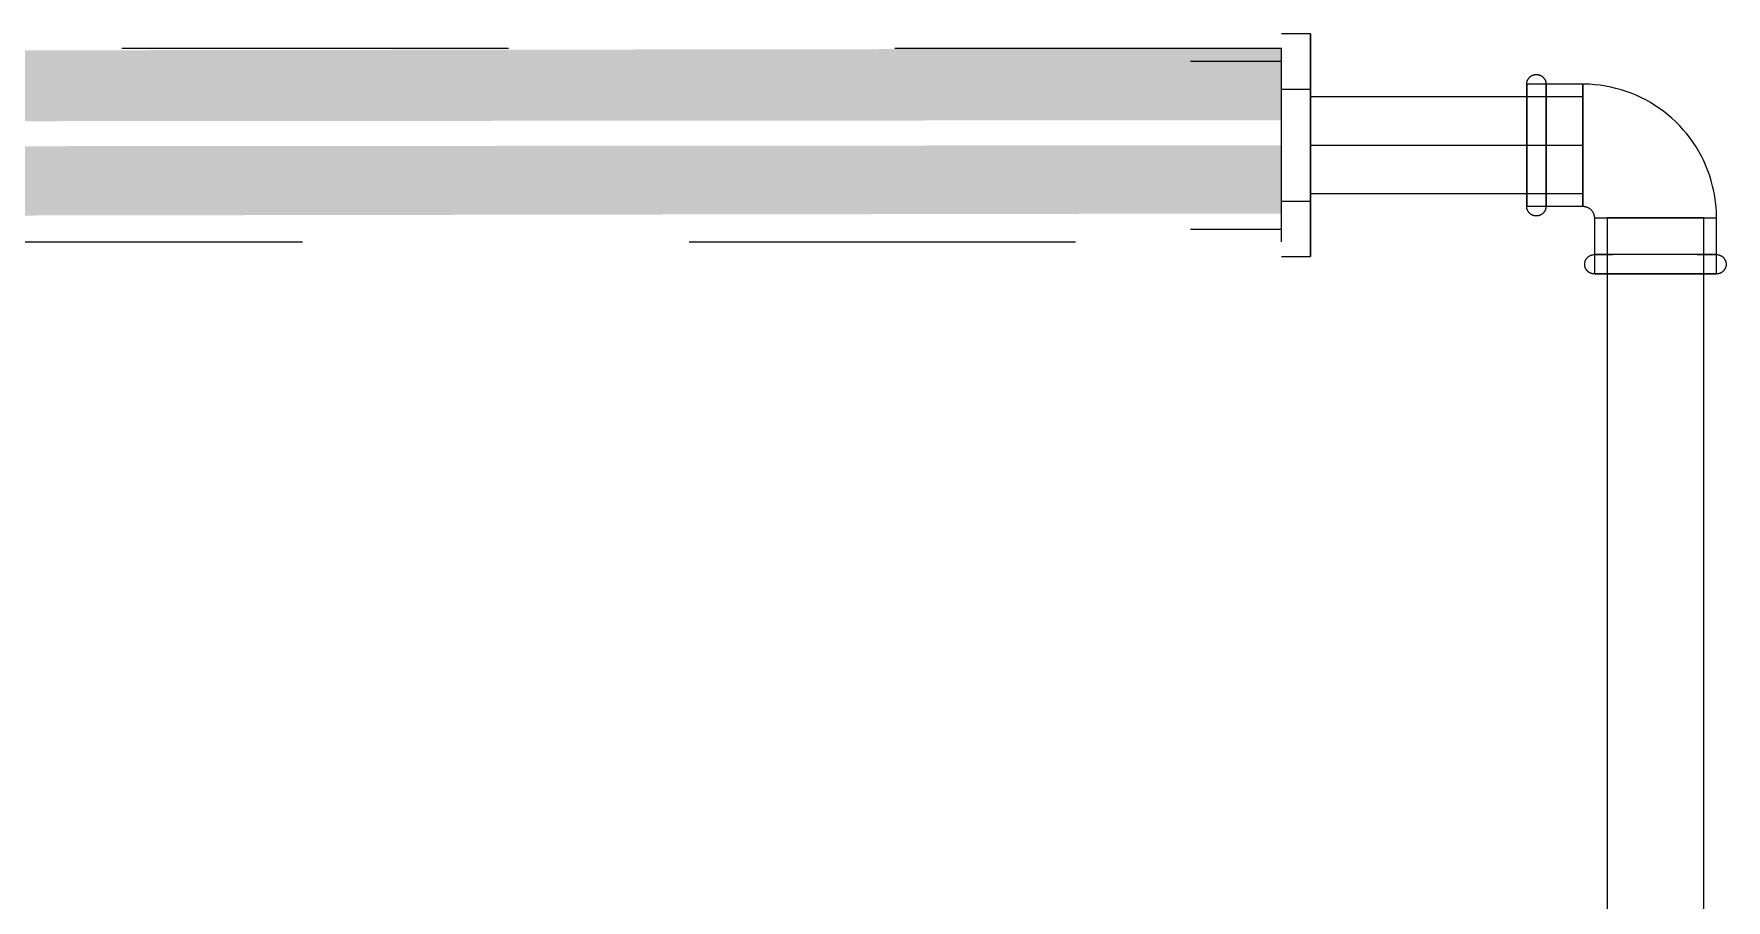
# Model space of a CAD drawing. Header units: metres. Extents: x 5 to 242, y -3 to 162.
# Drawn here: x 153.3224 to 153.7602, y 117.5688 to 117.793 of the extents above; entities that cross this region are included whole.
import ezdxf

# ---------------------------------------------------------------- set-up
doc = ezdxf.new("R2010")
doc.units = ezdxf.units.M
doc.linetypes.add('Aligning Line', pattern=[0.012, 0.006, -0.006])
doc.layers.add('P-PIPE', color=7, linetype='Continuous', lineweight=5)
doc.layers.add('P-PIPE-CNTR', color=7, linetype='Continuous', lineweight=5)

# ---------------------------------------------------------------- blocks, each defined once
blk = doc.blocks.new('AÇO_Cotovelo 90 45 - AÇO_Cotovelo 90 45-V69-TÉRREO 1_20')
at = {"layer": 'P-PIPE'}
for p, q in [((-0.0158, 0.0333), (-0.0158, 0.0188)), ((0.0158, 0.0333), (-0.0158, 0.0333)), ((0.0158, 0.0333), (-0.0158, 0.0333)), ((-0.01205, 0.0333), (0.01205, 0.0333)), ((-0.01205, 0.0333), (0.01205, 0.0333)), ((0.0158, 0.0188), (0.0158, 0.0333)), ((-0.0158, 0.0188), (0.0158, 0.0188)), ((-0.0158, 0.0188), (0.0158, 0.0188)), ((0.0158, 0.0188), (-0.0158, 0.0188)), ((0.0158, 0.0188), (-0.0158, 0.0188)), ((-0.01205, 0.0188), (0.01205, 0.0188)), ((-0.01205, 0.0188), (0.01205, 0.0188)), ((0, 0.0188), (0.01205, 0.0188)), ((-0.0188, 0.0158), (-0.0333, 0.0158)), ((-0.0333, 0.01117), (-0.0333, 0.0158)), ((-0.0333, -0.0158), (-0.0333, 0.0158)), ((-0.0188, 0.0158), (-0.0188, 0.01117)), ((-0.0188, 0.0158), (-0.0188, -0.0158)), ((-0.0188, 0.0158), (-0.0188, -0.0158)), ((-0.0188, 0.0158), (-0.0188, 0.01117)), ((-0.0333, -0.0158), (-0.0333, -0.01117)), ((-0.0188, -0.01117), (-0.0188, -0.0158)), ((-0.0188, -0.01117), (-0.0188, -0.0158)), ((-0.0333, -0.0158), (-0.0188, -0.0158))]:
    blk.add_line(p, q, dxfattribs=at)
at = {"layer": 'P-PIPE', "flags": 128}
for points in [[(-0.0183, 0.0308), (-0.0183, 0.0309), (-0.01829, 0.031), (-0.01828, 0.0311), (-0.01827, 0.0312), (-0.01825, 0.0313), (-0.01823, 0.03139), (-0.0182, 0.03149), (-0.01817, 0.03159), (-0.01814, 0.03168), (-0.0181, 0.03177), (-0.01806, 0.03186), (-0.01802, 0.03195), (-0.01797, 0.03204), (-0.01792, 0.03213), (-0.01786, 0.03221), (-0.01781, 0.03229), (-0.01774, 0.03237), (-0.01768, 0.03245), (-0.01761, 0.03252), (-0.01754, 0.03259), (-0.01747, 0.03266), (-0.01739, 0.03273), (-0.01731, 0.03279), (-0.01723, 0.03285), (-0.01715, 0.0329), (-0.01707, 0.03296), (-0.01698, 0.033), (-0.01689, 0.03305), (-0.0168, 0.03309), (-0.01671, 0.03313), (-0.01661, 0.03316), (-0.01652, 0.0332), (-0.01642, 0.03322), (-0.01632, 0.03324), (-0.01622, 0.03326), (-0.01613, 0.03328), (-0.01603, 0.03329), (-0.01593, 0.0333), (-0.01583, 0.0333), (-0.0158, 0.0333)], [(-0.0158, 0.0283), (-0.0159, 0.0283), (-0.016, 0.02831), (-0.0161, 0.02832), (-0.0162, 0.02833), (-0.0163, 0.02835), (-0.01639, 0.02837), (-0.01649, 0.0284), (-0.01659, 0.02843), (-0.01668, 0.02846), (-0.01677, 0.0285), (-0.01686, 0.02854), (-0.01695, 0.02858), (-0.01704, 0.02863), (-0.01713, 0.02868), (-0.01721, 0.02874), (-0.01729, 0.02879), (-0.01737, 0.02886), (-0.01745, 0.02892), (-0.01752, 0.02899), (-0.01759, 0.02906), (-0.01766, 0.02913), (-0.01773, 0.02921), (-0.01779, 0.02929), (-0.01785, 0.02937), (-0.0179, 0.02945), (-0.01796, 0.02953), (-0.018, 0.02962), (-0.01805, 0.02971), (-0.01809, 0.0298), (-0.01813, 0.02989), (-0.01816, 0.02999), (-0.0182, 0.03008), (-0.01822, 0.03018), (-0.01824, 0.03028), (-0.01826, 0.03038), (-0.01828, 0.03047), (-0.01829, 0.03057), (-0.0183, 0.03067), (-0.0183, 0.03077), (-0.0183, 0.0308)], [(0.01579, 0.0333), (0.01575, 0.0333), (0.01569, 0.0333), (0.0156, 0.0333), (0.01549, 0.0333), (0.01535, 0.0333), (0.01518, 0.0333), (0.015, 0.0333), (0.01479, 0.0333), (0.01455, 0.0333), (0.0143, 0.0333), (0.01401, 0.0333), (0.01371, 0.0333), (0.01339, 0.0333), (0.01304, 0.0333), (0.01267, 0.0333), (0.01229, 0.0333), (0.01188, 0.0333), (0.01145, 0.0333), (0.01101, 0.0333), (0.01055, 0.0333), (0.01007, 0.0333), (0.00957, 0.0333), (0.00906, 0.0333), (0.00854, 0.0333), (0.008, 0.0333), (0.00745, 0.0333), (0.00688, 0.0333), (0.00631, 0.0333), (0.00573, 0.0333), (0.00513, 0.0333), (0.00453, 0.0333), (0.00392, 0.0333), (0.00331, 0.0333), (0.00269, 0.0333), (0.00206, 0.0333), (0.00143, 0.0333), (0.0008, 0.0333), (0.00017, 0.0333), (-0.00046, 0.0333), (-0.00109, 0.0333), (-0.00172, 0.0333), (-0.00235, 0.0333), (-0.00297, 0.0333), (-0.00359, 0.0333), (-0.0042, 0.0333), (-0.00481, 0.0333), (-0.00541, 0.0333), (-0.006, 0.0333), (-0.00658, 0.0333), (-0.00714, 0.0333), (-0.0077, 0.0333), (-0.00825, 0.0333), (-0.00878, 0.0333), (-0.0093, 0.0333), (-0.0098, 0.0333), (-0.01029, 0.0333), (-0.01076, 0.0333), (-0.01121, 0.0333), (-0.01165, 0.0333), (-0.01207, 0.0333), (-0.01247, 0.0333), (-0.01284, 0.0333), (-0.0132, 0.0333), (-0.01354, 0.0333), (-0.01385, 0.0333), (-0.01415, 0.0333), (-0.01442, 0.0333), (-0.01466, 0.0333), (-0.01489, 0.0333), (-0.01509, 0.0333), (-0.01526, 0.0333), (-0.01541, 0.0333), (-0.01554, 0.0333), (-0.01564, 0.0333), (-0.01572, 0.0333), (-0.01577, 0.0333), (-0.0158, 0.0333)], [(-0.01579, 0.0333), (-0.01575, 0.0333), (-0.01569, 0.0333), (-0.0156, 0.0333), (-0.01549, 0.0333), (-0.01535, 0.0333), (-0.01518, 0.0333), (-0.015, 0.0333), (-0.01479, 0.0333), (-0.01455, 0.0333), (-0.0143, 0.0333), (-0.01401, 0.0333), (-0.01371, 0.0333), (-0.01339, 0.0333), (-0.01304, 0.0333), (-0.01267, 0.0333), (-0.01229, 0.0333), (-0.01188, 0.0333), (-0.01145, 0.0333), (-0.01101, 0.0333), (-0.01055, 0.0333), (-0.01007, 0.0333), (-0.00957, 0.0333), (-0.00906, 0.0333), (-0.00854, 0.0333), (-0.008, 0.0333), (-0.00745, 0.0333), (-0.00688, 0.0333), (-0.00631, 0.0333), (-0.00573, 0.0333), (-0.00513, 0.0333), (-0.00453, 0.0333), (-0.00392, 0.0333), (-0.00331, 0.0333), (-0.00269, 0.0333), (-0.00206, 0.0333), (-0.00143, 0.0333), (-0.0008, 0.0333), (-0.00017, 0.0333), (0.00046, 0.0333), (0.00109, 0.0333), (0.00172, 0.0333), (0.00235, 0.0333), (0.00297, 0.0333), (0.00359, 0.0333), (0.0042, 0.0333), (0.00481, 0.0333), (0.00541, 0.0333), (0.006, 0.0333), (0.00658, 0.0333), (0.00714, 0.0333), (0.0077, 0.0333), (0.00825, 0.0333), (0.00878, 0.0333), (0.0093, 0.0333), (0.0098, 0.0333), (0.01029, 0.0333), (0.01076, 0.0333), (0.01121, 0.0333), (0.01165, 0.0333), (0.01207, 0.0333), (0.01247, 0.0333), (0.01284, 0.0333), (0.0132, 0.0333), (0.01354, 0.0333), (0.01385, 0.0333), (0.01415, 0.0333), (0.01442, 0.0333), (0.01466, 0.0333), (0.01489, 0.0333), (0.01509, 0.0333), (0.01526, 0.0333), (0.01541, 0.0333), (0.01554, 0.0333), (0.01564, 0.0333), (0.01572, 0.0333), (0.01577, 0.0333), (0.0158, 0.0333)], [(0.0158, 0.0333), (0.0159, 0.0333), (0.016, 0.03329), (0.0161, 0.03328), (0.0162, 0.03327), (0.0163, 0.03325), (0.01639, 0.03323), (0.01649, 0.0332), (0.01659, 0.03317), (0.01668, 0.03314), (0.01677, 0.0331), (0.01686, 0.03306), (0.01695, 0.03302), (0.01704, 0.03297), (0.01713, 0.03292), (0.01721, 0.03286), (0.01729, 0.03281), (0.01737, 0.03274), (0.01745, 0.03268), (0.01752, 0.03261), (0.01759, 0.03254), (0.01766, 0.03247), (0.01773, 0.03239), (0.01779, 0.03231), (0.01785, 0.03223), (0.0179, 0.03215), (0.01796, 0.03207), (0.018, 0.03198), (0.01805, 0.03189), (0.01809, 0.0318), (0.01813, 0.03171), (0.01816, 0.03161), (0.0182, 0.03152), (0.01822, 0.03142), (0.01824, 0.03132), (0.01826, 0.03122), (0.01828, 0.03113), (0.01829, 0.03103), (0.0183, 0.03093), (0.0183, 0.03083), (0.0183, 0.0308)], [(0.0183, 0.0308), (0.0183, 0.0307), (0.01829, 0.0306), (0.01828, 0.0305), (0.01827, 0.0304), (0.01825, 0.0303), (0.01823, 0.03021), (0.0182, 0.03011), (0.01817, 0.03001), (0.01814, 0.02992), (0.0181, 0.02983), (0.01806, 0.02974), (0.01802, 0.02965), (0.01797, 0.02956), (0.01792, 0.02947), (0.01786, 0.02939), (0.01781, 0.02931), (0.01774, 0.02923), (0.01768, 0.02915), (0.01761, 0.02908), (0.01754, 0.02901), (0.01747, 0.02894), (0.01739, 0.02887), (0.01731, 0.02881), (0.01723, 0.02875), (0.01715, 0.0287), (0.01707, 0.02864), (0.01698, 0.0286), (0.01689, 0.02855), (0.0168, 0.02851), (0.01671, 0.02847), (0.01661, 0.02844), (0.01652, 0.0284), (0.01642, 0.02838), (0.01632, 0.02836), (0.01622, 0.02834), (0.01613, 0.02832), (0.01603, 0.02831), (0.01593, 0.0283), (0.01583, 0.0283), (0.0158, 0.0283)], [(0.01579, 0.0283), (0.01575, 0.0283), (0.01569, 0.0283), (0.0156, 0.0283), (0.01549, 0.0283), (0.01535, 0.0283), (0.01518, 0.0283), (0.015, 0.0283), (0.01479, 0.0283), (0.01455, 0.0283), (0.0143, 0.0283), (0.01401, 0.0283), (0.01371, 0.0283), (0.01339, 0.0283), (0.01304, 0.0283), (0.01267, 0.0283), (0.01229, 0.0283), (0.01188, 0.0283), (0.01145, 0.0283), (0.01101, 0.0283), (0.01055, 0.0283), (0.01007, 0.0283), (0.00957, 0.0283), (0.00906, 0.0283), (0.00854, 0.0283), (0.008, 0.0283), (0.00745, 0.0283), (0.00688, 0.0283), (0.00631, 0.0283), (0.00573, 0.0283), (0.00513, 0.0283), (0.00453, 0.0283), (0.00392, 0.0283), (0.00331, 0.0283), (0.00269, 0.0283), (0.00206, 0.0283), (0.00143, 0.0283), (0.0008, 0.0283), (0.00017, 0.0283), (-0.00046, 0.0283), (-0.00109, 0.0283), (-0.00172, 0.0283), (-0.00235, 0.0283), (-0.00297, 0.0283), (-0.00359, 0.0283), (-0.0042, 0.0283), (-0.00481, 0.0283), (-0.00541, 0.0283), (-0.006, 0.0283), (-0.00658, 0.0283), (-0.00714, 0.0283), (-0.0077, 0.0283), (-0.00825, 0.0283), (-0.00878, 0.0283), (-0.0093, 0.0283), (-0.0098, 0.0283), (-0.01029, 0.0283), (-0.01076, 0.0283), (-0.01121, 0.0283), (-0.01165, 0.0283), (-0.01207, 0.0283), (-0.01247, 0.0283), (-0.01284, 0.0283), (-0.0132, 0.0283), (-0.01354, 0.0283), (-0.01385, 0.0283), (-0.01415, 0.0283), (-0.01442, 0.0283), (-0.01466, 0.0283), (-0.01489, 0.0283), (-0.01509, 0.0283), (-0.01526, 0.0283), (-0.01541, 0.0283), (-0.01554, 0.0283), (-0.01564, 0.0283), (-0.01572, 0.0283), (-0.01577, 0.0283), (-0.0158, 0.0283)], [(-0.01579, 0.0283), (-0.01575, 0.0283), (-0.01569, 0.0283), (-0.0156, 0.0283), (-0.01549, 0.0283), (-0.01535, 0.0283), (-0.01518, 0.0283), (-0.015, 0.0283), (-0.01479, 0.0283), (-0.01455, 0.0283), (-0.0143, 0.0283), (-0.01401, 0.0283), (-0.01371, 0.0283), (-0.01339, 0.0283), (-0.01304, 0.0283), (-0.01267, 0.0283), (-0.01229, 0.0283), (-0.01188, 0.0283), (-0.01145, 0.0283), (-0.01101, 0.0283), (-0.01055, 0.0283), (-0.01007, 0.0283), (-0.00957, 0.0283), (-0.00906, 0.0283), (-0.00854, 0.0283), (-0.008, 0.0283), (-0.00745, 0.0283), (-0.00688, 0.0283), (-0.00631, 0.0283), (-0.00573, 0.0283), (-0.00513, 0.0283), (-0.00453, 0.0283), (-0.00392, 0.0283), (-0.00331, 0.0283), (-0.00269, 0.0283), (-0.00206, 0.0283), (-0.00143, 0.0283), (-0.0008, 0.0283), (-0.00017, 0.0283), (0.00046, 0.0283), (0.00109, 0.0283), (0.00172, 0.0283), (0.00235, 0.0283), (0.00297, 0.0283), (0.00359, 0.0283), (0.0042, 0.0283), (0.00481, 0.0283), (0.00541, 0.0283), (0.006, 0.0283), (0.00658, 0.0283), (0.00714, 0.0283), (0.0077, 0.0283), (0.00825, 0.0283), (0.00878, 0.0283), (0.0093, 0.0283), (0.0098, 0.0283), (0.01029, 0.0283), (0.01076, 0.0283), (0.01121, 0.0283), (0.01165, 0.0283), (0.01207, 0.0283), (0.01247, 0.0283), (0.01284, 0.0283), (0.0132, 0.0283), (0.01354, 0.0283), (0.01385, 0.0283), (0.01415, 0.0283), (0.01442, 0.0283), (0.01466, 0.0283), (0.01489, 0.0283), (0.01509, 0.0283), (0.01526, 0.0283), (0.01541, 0.0283), (0.01554, 0.0283), (0.01564, 0.0283), (0.01572, 0.0283), (0.01577, 0.0283), (0.0158, 0.0283)], [(-0.0333, 0.0158), (-0.0333, 0.0159), (-0.03329, 0.016), (-0.03328, 0.0161), (-0.03327, 0.0162), (-0.03325, 0.0163), (-0.03323, 0.01639), (-0.0332, 0.01649), (-0.03317, 0.01659), (-0.03314, 0.01668), (-0.0331, 0.01677), (-0.03306, 0.01686), (-0.03302, 0.01695), (-0.03297, 0.01704), (-0.03292, 0.01713), (-0.03286, 0.01721), (-0.03281, 0.01729), (-0.03274, 0.01737), (-0.03268, 0.01745), (-0.03261, 0.01752), (-0.03254, 0.01759), (-0.03247, 0.01766), (-0.03239, 0.01773), (-0.03231, 0.01779), (-0.03223, 0.01785), (-0.03215, 0.0179), (-0.03207, 0.01796), (-0.03198, 0.018), (-0.03189, 0.01805), (-0.0318, 0.01809), (-0.03171, 0.01813), (-0.03161, 0.01816), (-0.03152, 0.0182), (-0.03142, 0.01822), (-0.03132, 0.01824), (-0.03122, 0.01826), (-0.03113, 0.01828), (-0.03103, 0.01829), (-0.03093, 0.0183), (-0.03083, 0.0183), (-0.03073, 0.0183), (-0.03063, 0.01829), (-0.03053, 0.01829), (-0.03043, 0.01827), (-0.03033, 0.01826), (-0.03023, 0.01823), (-0.03014, 0.01821), (-0.03004, 0.01818), (-0.02994, 0.01815), (-0.02985, 0.01811), (-0.02976, 0.01807), (-0.02967, 0.01803), (-0.02958, 0.01798), (-0.02949, 0.01793), (-0.02941, 0.01788), (-0.02933, 0.01782), (-0.02925, 0.01776), (-0.02917, 0.0177), (-0.0291, 0.01763), (-0.02903, 0.01756), (-0.02896, 0.01749), (-0.02889, 0.01741), (-0.02883, 0.01734), (-0.02877, 0.01726), (-0.02871, 0.01717), (-0.02866, 0.01709), (-0.02861, 0.017), (-0.02856, 0.01691), (-0.02852, 0.01682), (-0.02848, 0.01673), (-0.02844, 0.01664), (-0.02841, 0.01654), (-0.02839, 0.01645), (-0.02836, 0.01635), (-0.02834, 0.01625), (-0.02833, 0.01615), (-0.02831, 0.01605), (-0.0283, 0.01595), (-0.0283, 0.01585), (-0.0283, 0.0158)], [(-0.0188, -0.0158), (-0.01742, -0.01577), (-0.01603, -0.01569), (-0.01466, -0.01555), (-0.01329, -0.01536), (-0.01193, -0.01511), (-0.01058, -0.01481), (-0.00924, -0.01445), (-0.00792, -0.01404), (-0.00661, -0.01358), (-0.00533, -0.01307), (-0.00406, -0.0125), (-0.00282, -0.01189), (-0.00161, -0.01123), (-0.00042, -0.01052), (0.00074, -0.00976), (0.00186, -0.00895), (0.00296, -0.0081), (0.00401, -0.00721), (0.00504, -0.00628), (0.00602, -0.00531), (0.00696, -0.00429), (0.00787, -0.00325), (0.00873, -0.00216), (0.00954, -0.00104), (0.01031, 0.00011), (0.01104, 0.00128), (0.01172, 0.00249), (0.01234, 0.00373), (0.01292, 0.00498), (0.01345, 0.00626), (0.01392, 0.00756), (0.01435, 0.00888), (0.01472, 0.01021), (0.01503, 0.01156), (0.0153, 0.01292), (0.0155, 0.01429), (0.01566, 0.01566), (0.01576, 0.01704), (0.0158, 0.01843), (0.0158, 0.0188)], [(-0.0158, 0.0188), (-0.0158, 0.01868), (-0.01581, 0.01856), (-0.01582, 0.01844), (-0.01584, 0.01832), (-0.01586, 0.0182), (-0.01589, 0.01809), (-0.01592, 0.01797), (-0.01595, 0.01786), (-0.01599, 0.01774), (-0.01604, 0.01763), (-0.01609, 0.01752), (-0.01614, 0.01741), (-0.0162, 0.01731), (-0.01626, 0.01721), (-0.01632, 0.01711), (-0.01639, 0.01701), (-0.01647, 0.01691), (-0.01654, 0.01682), (-0.01663, 0.01673), (-0.01671, 0.01665), (-0.0168, 0.01657), (-0.01689, 0.01649), (-0.01698, 0.01641), (-0.01708, 0.01634), (-0.01718, 0.01628), (-0.01728, 0.01621), (-0.01739, 0.01615), (-0.01749, 0.0161), (-0.0176, 0.01605), (-0.01771, 0.016), (-0.01783, 0.01596), (-0.01794, 0.01593), (-0.01806, 0.01589), (-0.01817, 0.01587), (-0.01829, 0.01584), (-0.01841, 0.01583), (-0.01853, 0.01581), (-0.01865, 0.0158), (-0.01877, 0.0158), (-0.0188, 0.0158)], [(-0.0333, 0.01076), (-0.0333, 0.01121), (-0.0333, 0.01165), (-0.0333, 0.01207), (-0.0333, 0.01247), (-0.0333, 0.01284), (-0.0333, 0.0132), (-0.0333, 0.01354), (-0.0333, 0.01385), (-0.0333, 0.01415), (-0.0333, 0.01442), (-0.0333, 0.01466), (-0.0333, 0.01489), (-0.0333, 0.01509), (-0.0333, 0.01526), (-0.0333, 0.01541), (-0.0333, 0.01554), (-0.0333, 0.01564), (-0.0333, 0.01572), (-0.0333, 0.01577), (-0.0333, 0.0158)], [(-0.0333, 0.01579), (-0.0333, 0.01575), (-0.0333, 0.01569), (-0.0333, 0.0156), (-0.0333, 0.01549), (-0.0333, 0.01535), (-0.0333, 0.01518), (-0.0333, 0.015), (-0.0333, 0.01479), (-0.0333, 0.01455), (-0.0333, 0.0143), (-0.0333, 0.01401), (-0.0333, 0.01371), (-0.0333, 0.01339), (-0.0333, 0.01304), (-0.0333, 0.01267), (-0.0333, 0.01229), (-0.0333, 0.01188), (-0.0333, 0.01145), (-0.0333, 0.01101), (-0.0333, 0.01055), (-0.0333, 0.01007), (-0.0333, 0.00957), (-0.0333, 0.00906), (-0.0333, 0.00854), (-0.0333, 0.008), (-0.0333, 0.00745), (-0.0333, 0.00688), (-0.0333, 0.00631), (-0.0333, 0.00573), (-0.0333, 0.00513), (-0.0333, 0.00453), (-0.0333, 0.00392), (-0.0333, 0.00331), (-0.0333, 0.00269), (-0.0333, 0.00206), (-0.0333, 0.00143), (-0.0333, 0.0008), (-0.0333, 0.00017), (-0.0333, -0.00046), (-0.0333, -0.00109), (-0.0333, -0.00172), (-0.0333, -0.00235), (-0.0333, -0.00297), (-0.0333, -0.00359), (-0.0333, -0.0042), (-0.0333, -0.00481), (-0.0333, -0.00541), (-0.0333, -0.006), (-0.0333, -0.00658), (-0.0333, -0.00714), (-0.0333, -0.0077), (-0.0333, -0.00825), (-0.0333, -0.00878), (-0.0333, -0.0093), (-0.0333, -0.0098), (-0.0333, -0.01029), (-0.0333, -0.01076), (-0.0333, -0.01121), (-0.0333, -0.01165), (-0.0333, -0.01207), (-0.0333, -0.01247), (-0.0333, -0.01284), (-0.0333, -0.0132), (-0.0333, -0.01354), (-0.0333, -0.01385), (-0.0333, -0.01415), (-0.0333, -0.01442), (-0.0333, -0.01466), (-0.0333, -0.01489), (-0.0333, -0.01509), (-0.0333, -0.01526), (-0.0333, -0.01541), (-0.0333, -0.01554), (-0.0333, -0.01564), (-0.0333, -0.01572), (-0.0333, -0.01577), (-0.0333, -0.0158)], [(-0.0283, -0.01579), (-0.0283, -0.01575), (-0.0283, -0.01569), (-0.0283, -0.0156), (-0.0283, -0.01549), (-0.0283, -0.01535), (-0.0283, -0.01518), (-0.0283, -0.015), (-0.0283, -0.01479), (-0.0283, -0.01455), (-0.0283, -0.0143), (-0.0283, -0.01401), (-0.0283, -0.01371), (-0.0283, -0.01339), (-0.0283, -0.01304), (-0.0283, -0.01267), (-0.0283, -0.01229), (-0.0283, -0.01188), (-0.0283, -0.01145), (-0.0283, -0.01101), (-0.0283, -0.01055), (-0.0283, -0.01007), (-0.0283, -0.00957), (-0.0283, -0.00906), (-0.0283, -0.00854), (-0.0283, -0.008), (-0.0283, -0.00745), (-0.0283, -0.00688), (-0.0283, -0.00631), (-0.0283, -0.00573), (-0.0283, -0.00513), (-0.0283, -0.00453), (-0.0283, -0.00392), (-0.0283, -0.00331), (-0.0283, -0.00269), (-0.0283, -0.00206), (-0.0283, -0.00143), (-0.0283, -0.0008), (-0.0283, -0.00017), (-0.0283, 0.00046), (-0.0283, 0.00109), (-0.0283, 0.00172), (-0.0283, 0.00235), (-0.0283, 0.00297), (-0.0283, 0.00359), (-0.0283, 0.0042), (-0.0283, 0.00481), (-0.0283, 0.00541), (-0.0283, 0.006), (-0.0283, 0.00658), (-0.0283, 0.00714), (-0.0283, 0.0077), (-0.0283, 0.00825), (-0.0283, 0.00878), (-0.0283, 0.0093), (-0.0283, 0.0098), (-0.0283, 0.01029), (-0.0283, 0.01076), (-0.0283, 0.01121), (-0.0283, 0.01165), (-0.0283, 0.01207), (-0.0283, 0.01247), (-0.0283, 0.01284), (-0.0283, 0.0132), (-0.0283, 0.01354), (-0.0283, 0.01385), (-0.0283, 0.01415), (-0.0283, 0.01442), (-0.0283, 0.01466), (-0.0283, 0.01489), (-0.0283, 0.01509), (-0.0283, 0.01526), (-0.0283, 0.01541), (-0.0283, 0.01554), (-0.0283, 0.01564), (-0.0283, 0.01572), (-0.0283, 0.01577), (-0.0283, 0.0158)], [(-0.0283, 0.01579), (-0.0283, 0.01575), (-0.0283, 0.01569), (-0.0283, 0.0156), (-0.0283, 0.01549), (-0.0283, 0.01535), (-0.0283, 0.01518), (-0.0283, 0.015), (-0.0283, 0.01479), (-0.0283, 0.01455), (-0.0283, 0.0143), (-0.0283, 0.01401), (-0.0283, 0.01371), (-0.0283, 0.01339), (-0.0283, 0.01304), (-0.0283, 0.01267), (-0.0283, 0.01229), (-0.0283, 0.01188), (-0.0283, 0.01145), (-0.0283, 0.01101)], [(-0.0333, -0.01579), (-0.0333, -0.01575), (-0.0333, -0.01569), (-0.0333, -0.0156), (-0.0333, -0.01549), (-0.0333, -0.01535), (-0.0333, -0.01518), (-0.0333, -0.015), (-0.0333, -0.01479), (-0.0333, -0.01455), (-0.0333, -0.0143), (-0.0333, -0.01401), (-0.0333, -0.01371), (-0.0333, -0.01339), (-0.0333, -0.01304), (-0.0333, -0.01267), (-0.0333, -0.01229), (-0.0333, -0.01188), (-0.0333, -0.01145), (-0.0333, -0.01101)], [(-0.0283, -0.01076), (-0.0283, -0.01121), (-0.0283, -0.01165), (-0.0283, -0.01207), (-0.0283, -0.01247), (-0.0283, -0.01284), (-0.0283, -0.0132), (-0.0283, -0.01354), (-0.0283, -0.01385), (-0.0283, -0.01415), (-0.0283, -0.01442), (-0.0283, -0.01466), (-0.0283, -0.01489), (-0.0283, -0.01509), (-0.0283, -0.01526), (-0.0283, -0.01541), (-0.0283, -0.01554), (-0.0283, -0.01564), (-0.0283, -0.01572), (-0.0283, -0.01577), (-0.0283, -0.0158)], [(-0.0283, -0.0158), (-0.0283, -0.0159), (-0.02831, -0.016), (-0.02832, -0.0161), (-0.02833, -0.0162), (-0.02835, -0.0163), (-0.02837, -0.01639), (-0.0284, -0.01649), (-0.02843, -0.01659), (-0.02846, -0.01668), (-0.0285, -0.01677), (-0.02854, -0.01686), (-0.02858, -0.01695), (-0.02863, -0.01704), (-0.02868, -0.01713), (-0.02874, -0.01721), (-0.02879, -0.01729), (-0.02886, -0.01737), (-0.02892, -0.01745), (-0.02899, -0.01752), (-0.02906, -0.01759), (-0.02913, -0.01766), (-0.02921, -0.01773), (-0.02929, -0.01779), (-0.02937, -0.01785), (-0.02945, -0.0179), (-0.02953, -0.01796), (-0.02962, -0.018), (-0.02971, -0.01805), (-0.0298, -0.01809), (-0.02989, -0.01813), (-0.02999, -0.01816), (-0.03008, -0.0182), (-0.03018, -0.01822), (-0.03028, -0.01824), (-0.03038, -0.01826), (-0.03047, -0.01828), (-0.03057, -0.01829), (-0.03067, -0.0183), (-0.03077, -0.0183), (-0.03087, -0.0183), (-0.03097, -0.01829), (-0.03107, -0.01829), (-0.03117, -0.01827), (-0.03127, -0.01826), (-0.03137, -0.01823), (-0.03146, -0.01821), (-0.03156, -0.01818), (-0.03166, -0.01815), (-0.03175, -0.01811), (-0.03184, -0.01807), (-0.03193, -0.01803), (-0.03202, -0.01798), (-0.03211, -0.01793), (-0.03219, -0.01788), (-0.03227, -0.01782), (-0.03235, -0.01776), (-0.03243, -0.0177), (-0.0325, -0.01763), (-0.03257, -0.01756), (-0.03264, -0.01749), (-0.03271, -0.01741), (-0.03277, -0.01734), (-0.03283, -0.01726), (-0.03289, -0.01717), (-0.03294, -0.01709), (-0.03299, -0.017), (-0.03304, -0.01691), (-0.03308, -0.01682), (-0.03312, -0.01673), (-0.03316, -0.01664), (-0.03319, -0.01654), (-0.03321, -0.01645), (-0.03324, -0.01635), (-0.03326, -0.01625), (-0.03327, -0.01615), (-0.03329, -0.01605), (-0.0333, -0.01595), (-0.0333, -0.01585), (-0.0333, -0.0158)]]:
    blk.add_lwpolyline(points, dxfattribs=at)

msp = doc.modelspace()

# ---------------------------------------------------------------- hatches: boundary and pattern name
at = {"layer": 'P-PIPE', "true_color": 0xc0c0c0}
for points in [[(145.29188, 117.76418), (153.64515, 117.77065), (153.64515, 117.78918), (145.29188, 117.77773), (145.29188, 117.77065)], [(149.05869, 117.73918), (153.64515, 117.74651), (153.64515, 117.76418), (145.29188, 117.75771), (145.29188, 117.73918), (146.50406, 117.73918)]]:
    msp.add_hatch(color=9, dxfattribs=at).paths.add_polyline_path(points)

# ---------------------------------------------------------------- linework, layer by layer
at = {"layer": 'P-PIPE'}
for p, q in [((153.65265, 117.793), (153.64515, 117.793)), ((153.65265, 117.793), (153.65265, 117.77867)), ((153.65265, 117.77867), (153.65265, 117.793)), ((153.64515, 117.78588), (153.62165, 117.78588)), ((153.64515, 117.7497), (153.64515, 117.77867)), ((153.64515, 117.77867), (153.65265, 117.77867)), ((153.64515, 117.77867), (153.65265, 117.77867)), ((153.65265, 117.77867), (153.65265, 117.7497)), ((153.65265, 117.7497), (153.65265, 117.77867)), ((153.72308, 117.77668), (153.65265, 117.77668)), ((153.65265, 117.77668), (153.65265, 117.75168)), ((153.72308, 117.75168), (153.72308, 117.77668)), ((153.65265, 117.75168), (153.72308, 117.75168)), ((153.64515, 117.7497), (153.65265, 117.7497)), ((153.64515, 117.7497), (153.65265, 117.7497)), ((153.65265, 117.7497), (153.65265, 117.73536)), ((153.65265, 117.73536), (153.65265, 117.7497)), ((153.62165, 117.74248), (153.64515, 117.74248)), ((153.72938, 117.74538), (153.72938, 117.36628)), ((153.75438, 117.74538), (153.72938, 117.74538)), ((153.75438, 117.36628), (153.75438, 117.74538)), ((153.64515, 117.73536), (153.65265, 117.73536))]:
    msp.add_line(p, q, dxfattribs=at)
at = {"layer": 'P-PIPE', "linetype": 'Aligning Line', "lineweight": 15}
for p, q in [((153.64515, 117.78918), (145.29188, 117.78918)), ((153.64515, 117.73918), (153.64515, 117.78918)), ((145.29188, 117.73918), (153.64515, 117.73918))]:
    msp.add_line(p, q, dxfattribs=at)
at = {"layer": 'P-PIPE-CNTR'}
msp.add_line((153.65265, 117.76418), (153.72308, 117.76418), dxfattribs=at)
msp.add_line((153.65265, 117.76418), (153.72308, 117.76418), dxfattribs=at)

# ---------------------------------------------------------------- block references
at = {"layer": 'P-PIPE', "rotation": 90}
msp.add_blockref('AÇO_Cotovelo 90 45 - AÇO_Cotovelo 90 45-V69-TÉRREO 1_20', (153.74188, 117.76418), dxfattribs=at)

doc.saveas('drawing.dxf')
